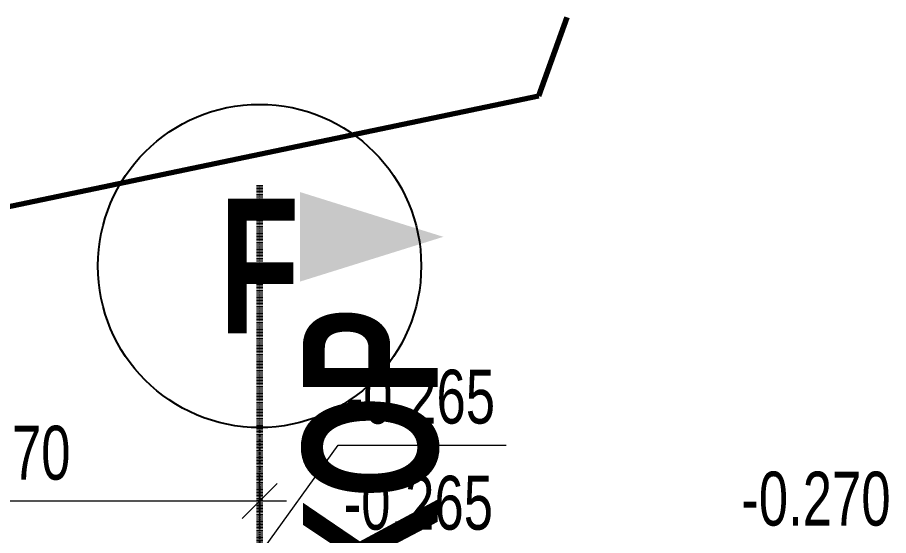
# Model space of a CAD drawing. Header units: millimetres. Extents: x 175047 to 362619, y -19363 to 158900.
# Drawn here: x 198410 to 203260, y 156015 to 158900 of the extents above; entities that cross this region are included whole.
import ezdxf

# ---------------------------------------------------------------- set-up
doc = ezdxf.new("R2010")
doc.units = ezdxf.units.MM
doc.linetypes.add('1_Čerchovaná 4_0mm', pattern=[8, 4, -2, 0, -2])
doc.linetypes.add('1_Čerchovaná 6_0mm', pattern=[12, 6, -3, 0, -3])
for name, color, linetype, lineweight in [('A-ANNO-DIMS', 7, 'Continuous', 9), ('A-ANNO-DIMS-150', 7, 'Continuous', 9), ('C-TOPO-MAJR', 7, 'Continuous', 70), ('G-ANNO-DIMS', 7, 'Continuous', 9), ('G-ANNO-SYMB', 7, 'Continuous', 9), ('G-ANNO-SYMB-1', 7, '1_Čerchovaná 4_0mm', 100), ('G-ANNO-SYMB-2', 7, 'Continuous', 18)]:
    doc.layers.add(name, color=color, linetype=linetype, lineweight=lineweight)
for name, color, linetype, lineweight, true_color in [('S-GRID-1', 8, '1_Čerchovaná 6_0mm', 25, 0x808080), ('S-GRID-IDEN', 8, 'Continuous', 25, 0x808080), ('S-GRID-IDEN-1', 8, 'Continuous', 9, 0x808080)]:
    doc.layers.add(name, color=color, linetype=linetype, lineweight=lineweight, true_color=true_color)
doc.styles.add('Arial', font='arial.ttf', dxfattribs={"width": 0.7, "height": 300})
doc.styles.add('Arial_B', font='arialbd.ttf', dxfattribs={"width": 0.7, "height": 750})
doc.dimstyles.new('Vnitřní_-_průhledné_1', dxfattribs={"dimscale": 304.8, "dimtxt": 306.07782, "dimasz": 0.639764, "dimexe": 0.492126, "dimexo": 0.0625, "dimgap": 0.098425, "dimtad": 1, "dimdec": 0, "dimrnd": 5, "dimzin": 0, "dimdsep": 46, "dimtxsty": 'Arial', "dimblk1": 'OBLIQUE', "dimblk2": 'OBLIQUE', "dimsah": 1, "dimcen": 0.09, "dimdle": 0.492126, "dimazin": 0, "dimtfac": 1, "dimtdec": 4, "dimtix": 1, "dimtmove": 0, "dimatfit": 3, "dimfxl": 0.492126, "dimfxlon": 1, "dimtvp": 1, "dimtolj": 1, "dimtzin": 0, "dimarcsym": 2})

# ---------------------------------------------------------------- blocks, each defined once
blk = doc.blocks.new('Osnova - 6mm-307864-VÝKOP')
at = {"layer": 'S-GRID-IDEN'}
blk.add_circle((0, 0), 6, dxfattribs=at)
blk = doc.blocks.new('DIMBLOCK10-VÝKOP')
at = {"layer": 'A-ANNO-DIMS-150'}
for p, q in [((196988.2, 156206.8), (196988.2, 156356.8)), ((199758.2, 156206.8), (199758.2, 156356.8)), ((199908.2, 156206.8), (196838.2, 156206.8)), ((196988.2, 156206.8), (196988.2, 156056.8)), ((199758.2, 156206.8), (199758.2, 156056.8))]:
    blk.add_line(p, q, dxfattribs=at)
at = {"layer": 'A-ANNO-DIMS-150', "lineweight": 18}
for p, q in [((196988.2, 156206.8), (197085.7, 156304.3)), ((199758.2, 156206.8), (199855.7, 156304.3)), ((196988.2, 156206.8), (196890.7, 156109.3)), ((199758.2, 156206.8), (199660.7, 156109.3))]:
    blk.add_line(p, q, dxfattribs=at)
at = {"layer": 'A-ANNO-DIMS-150', "color": 0, "insert": (198053, 156626.3), "char_height": 300, "width": 768.491, "attachment_point": 1, "line_spacing_factor": 0.941778, "style": 'Arial'}
blk.add_mtext('2770', dxfattribs=at)
blk = doc.blocks.new('_Oblique')
at = {"color": 0, "linetype": 'ByBlock', "lineweight": -2}
blk.add_line((-0.5, -0.5), (0.5, 0.5), dxfattribs=at)
blk = doc.blocks.new('Řez - Velká značka-308779-VÝKOP')
at = {"layer": 'G-ANNO-SYMB'}
blk.add_hatch(color=256, dxfattribs=at).paths.add_polyline_path([(3.576, 1.5), (0.25, 1.5), (1.913, 6.822)])

msp = doc.modelspace()

# ---------------------------------------------------------------- linework, layer by layer
at = {"layer": 'C-TOPO-MAJR'}
for p, q in [((201469, 158900.2), (201310.9, 158461.3)), ((201310.9, 158461.3), (188269.2, 155740.4))]:
    msp.add_line(p, q, dxfattribs=at)
at = {"layer": 'G-ANNO-DIMS'}
for p, q in [((199622.8, 155725), (200196.3, 156517.7)), ((200196.3, 156517.7), (201131.2, 156517.7))]:
    msp.add_line(p, q, dxfattribs=at)
at = {"layer": 'G-ANNO-SYMB-1'}
msp.add_line((199758.2, 157965.4), (199758.2, 155684.3), dxfattribs=at)
at = {"layer": 'S-GRID-1'}
msp.add_line((199758.2, 156616.1), (199758.2, 122358.6), dxfattribs=at)

# ---------------------------------------------------------------- block references
at = {"layer": 'G-ANNO-SYMB', "xscale": 149.9999999999999, "yscale": 149.9999999999999, "zscale": 149.9999999999999, "rotation": 269.9999999999995}
msp.add_blockref('Řez - Velká značka-308779-VÝKOP', (199758.2, 157965.4), dxfattribs=at)
at = {"layer": 'S-GRID-IDEN', "xscale": 149.9999999999999, "yscale": 149.9999999999999, "zscale": 149.9999999999999, "rotation": 180}
msp.add_blockref('Osnova - 6mm-307864-VÝKOP', (199758.2, 157516.1), dxfattribs=at)

# ---------------------------------------------------------------- texts
at = {"layer": 'G-ANNO-DIMS', "char_height": 300, "width": 987.978, "attachment_point": 1, "line_spacing_factor": 0.941778, "style": 'Arial'}
for s, insert in [('-0.265', (200237.7, 156938.5)), ('-0.270', (202440.1, 156370.7)), ('-0.265', (200226.3, 156347.7))]:
    msp.add_mtext(s, dxfattribs=dict(at, insert=insert))
at = {"layer": 'G-ANNO-SYMB-2', "insert": (199999.3, 153777.1), "char_height": 750, "width": 4293.037, "attachment_point": 1, "rotation": 90, "style": 'Arial_B'}
msp.add_mtext('C_VYKOP', dxfattribs=at)
at = {"layer": 'S-GRID-IDEN-1', "insert": (199532.6, 157890.7), "char_height": 750, "width": 547.152, "attachment_point": 1, "style": 'Arial_B'}
msp.add_mtext('\\fArial|b1|i0|c238|p34|;\\W.7;F', dxfattribs=at)

# ---------------------------------------------------------------- dimensions: what is measured, and where the dimension line sits
at = {"layer": 'A-ANNO-DIMS'}
dim = msp.add_linear_dim(base=(196988.2, 156206.8), p1=(199758.2, 156056.8), p2=(196988.2, 156056.8), dimstyle='Vnitřní_-_průhledné_1', override={"dimpost": '<>', "dimfxl": 2770}, dxfattribs=at)
dim.commit()
dim.dimension.update_dxf_attribs({"geometry": 'DIMBLOCK10-VÝKOP', "text_midpoint": (198373.2, 156390)})

doc.saveas('drawing.dxf')
